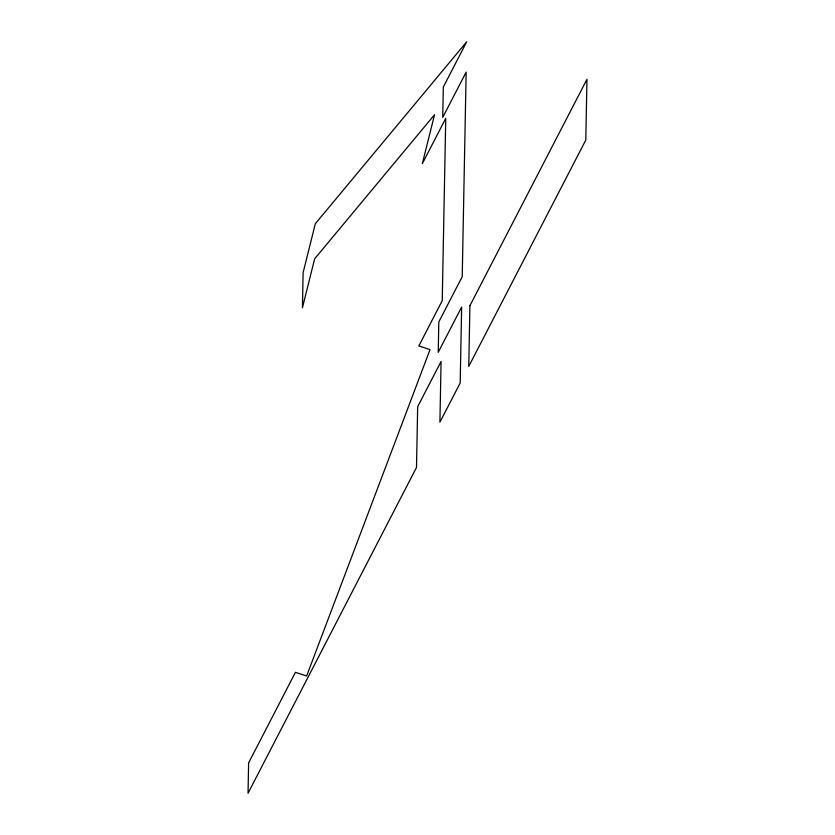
<?xml version="1.0" encoding="UTF-8"?>
<svg xmlns="http://www.w3.org/2000/svg" width="835" height="835" viewBox="0 0 835 835"><rect width="100%" height="100%" fill="white"/><g stroke="black" fill="none" stroke-linecap="round" stroke-linejoin="round"><path stroke-width="1.25" d="M248.621 762.866L248.037 793.25L416.498 467.475L417.667 406.708L441.078 361.44L439.909 422.197L460.179 382.994L461.64 307.04L438.229 352.307L438.813 321.934L462.225 276.656L466.149 72.134L442.738 117.401L443.322 87.017L466.734 41.75L315.317 223.728L303.115 272.669L302.437 307.75L314.649 258.808L434.544 114.708L422.333 163.66L445.744 118.382L442.237 300.673L418.826 345.951L430.025 349.625L306.633 676.006L295.433 672.321L248.621 762.866M469.917 305.662L468.748 366.419L585.794 140.071L586.963 79.304L469.917 305.662"/></g></svg>
